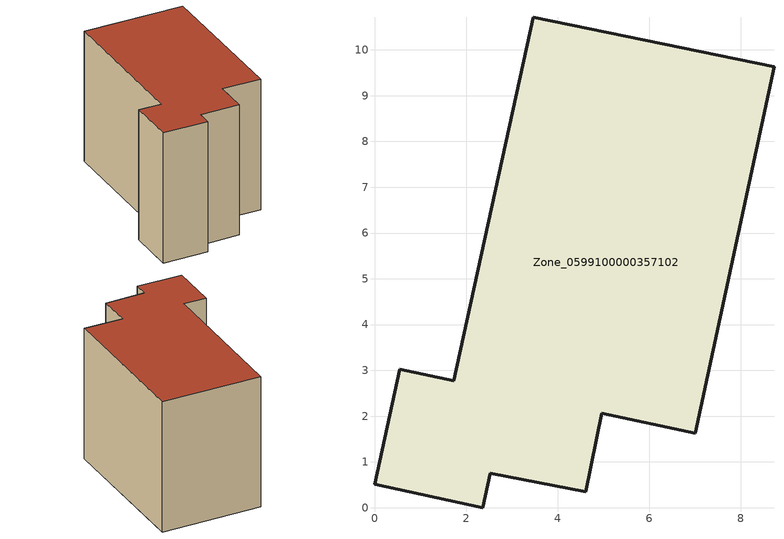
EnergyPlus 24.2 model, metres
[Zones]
Zone_0599100000357102
 floor ground (C_G): 3.46,10.71 8.72,9.63 7.01,1.63 4.96,2.07 4.62,0.35 2.53,0.75 2.37,0 0,0.52 0.55,3.03 1.73,2.77 z0
 wall outside (C_F): 0.55,3.03 0,0.52 2.37,0 2.53,0.75 4.62,0.35 4.96,2.07 7.01,1.63 8.72,9.63 3.46,10.71 1.73,2.77 0.55,3.03 z0:7.17
 roof outside (C_R): 8.72,9.63 3.46,10.71 1.73,2.77 0.55,3.03 0,0.52 2.37,0 2.53,0.75 4.62,0.35 4.96,2.07 7.01,1.63 z7.17
[BUILDING]
Pand.0599100000357102: North Axis=0; Terrain=City; Loads Convergence Tolerance Value=0.04; Temperature Convergence Tolerance Value=0.4; Solar Distribution=FullExterior; Maximum Number of Warmup Days=25; Minimum Number of Warmup Days=1
[Site:Location]
Rotterdam.The.Hague.AP_ZH_NLD Design_Conditions: Latitude=51.96; Longitude=4.45; Time Zone=1; Elevation=-4.5
[SITE:GROUNDTEMPERATURE:BUILDINGSURFACE]
18, 18, 18, 18, 18, 18, 18, 18, 18, 18, 18, 18
[MATERIAL] Thermal Absorptance=0.9; Solar Absorptance=0.7; Visible Absorptance=0.7
Name | Roughness | Thickness | Conductivity | Density | Specific Heat
G.TI.1992-2005 | MediumSmooth | 0.15 | 0.06 | 540 | 1210
F.TI.1992-2005 | Rough | 0.3 | 0.12 | 1920 | 840
R.TI.1992-2005 | MediumRough | 0.2 | 0.08 | 1500 | 1000
[CONSTRUCTION]
C_G: G.TI.1992-2005
C_F: F.TI.1992-2005
C_R: R.TI.1992-2005
[ZONE]
Zone_0599100000357102: Type=1; Multiplier=1; Ceiling Height=Autocalculate; Volume=Autocalculate; Floor Area=autocalculate; Part of Total Floor Area=Yes
[ZONEINFILTRATION:DESIGNFLOWRATE]
Infil_Zone_0599100000357102: Zone or ZoneList or Space or SpaceList=Zone_0599100000357102; Schedule=AlwaysOn; Design Flow Rate Calculation Method=Flow/Area; Flow Rate per Floor Area=0.0015; Constant Term Coefficient=1; Temperature Term Coefficient=0; Velocity Term Coefficient=0; Velocity Squared Term Coefficient=0
[HVACTEMPLATE:ZONE:IDEALLOADSAIRSYSTEM]
Zone_0599100000357102: Maximum Heating Supply Air Temperature=50; Minimum Cooling Supply Air Temperature=13; Maximum Heating Supply Air Humidity Ratio=0.0156; Minimum Cooling Supply Air Humidity Ratio=0.0077; Heating Limit=NoLimit; Cooling Limit=NoLimit; Dehumidification Control Type=ConstantSensibleHeatRatio; Cooling Sensible Heat Ratio=0.7; Dehumidification Setpoint=60; Humidification Control Type=None; Humidification Setpoint=30; Outdoor Air Method=None; Outdoor Air Flow Rate per Person=0.00944; Outdoor Air Flow Rate per Zone Floor Area=0; Outdoor Air Flow Rate per Zone=0; Demand Controlled Ventilation Type=None; Outdoor Air Economizer Type=NoEconomizer; Heat Recovery Type=None; Sensible Heat Recovery Effectiveness=0.7; Latent Heat Recovery Effectiveness=0.65
[ZONECONTROL:THERMOSTAT]
ThermostatControl_Zone_0599100000357102: Zone or ZoneList=Zone_0599100000357102; Control Type Schedule=DualSetpointControlType; Control 1=Thermostat_Zone_0599100000357102; Temperature Difference Between Cutout And Setpoint=0
[THERMOSTATSETPOINT:DUALSETPOINT]
Thermostat_Zone_0599100000357102: Heating Setpoint Temperature Schedule=HeatingSetpoint_Zone_0599100000357102; Cooling Setpoint Temperature Schedule=CoolingSetpoint_Zone_0599100000357102
[SCHEDULE:COMPACT]
HeatingSetpoint_Zone_0599100000357102: Through: 12/31, For: AllDays, Until: 24:00, 21
CoolingSetpoint_Zone_0599100000357102: Through: 12/31, For: AllDays, Until: 24:00, 24
DualSetpointControlType: Through: 12/31, For: AllDays, Until: 24:00, 4
AlwaysOn: Through: 12/31, For: AllDays, Until: 24:00, 1
